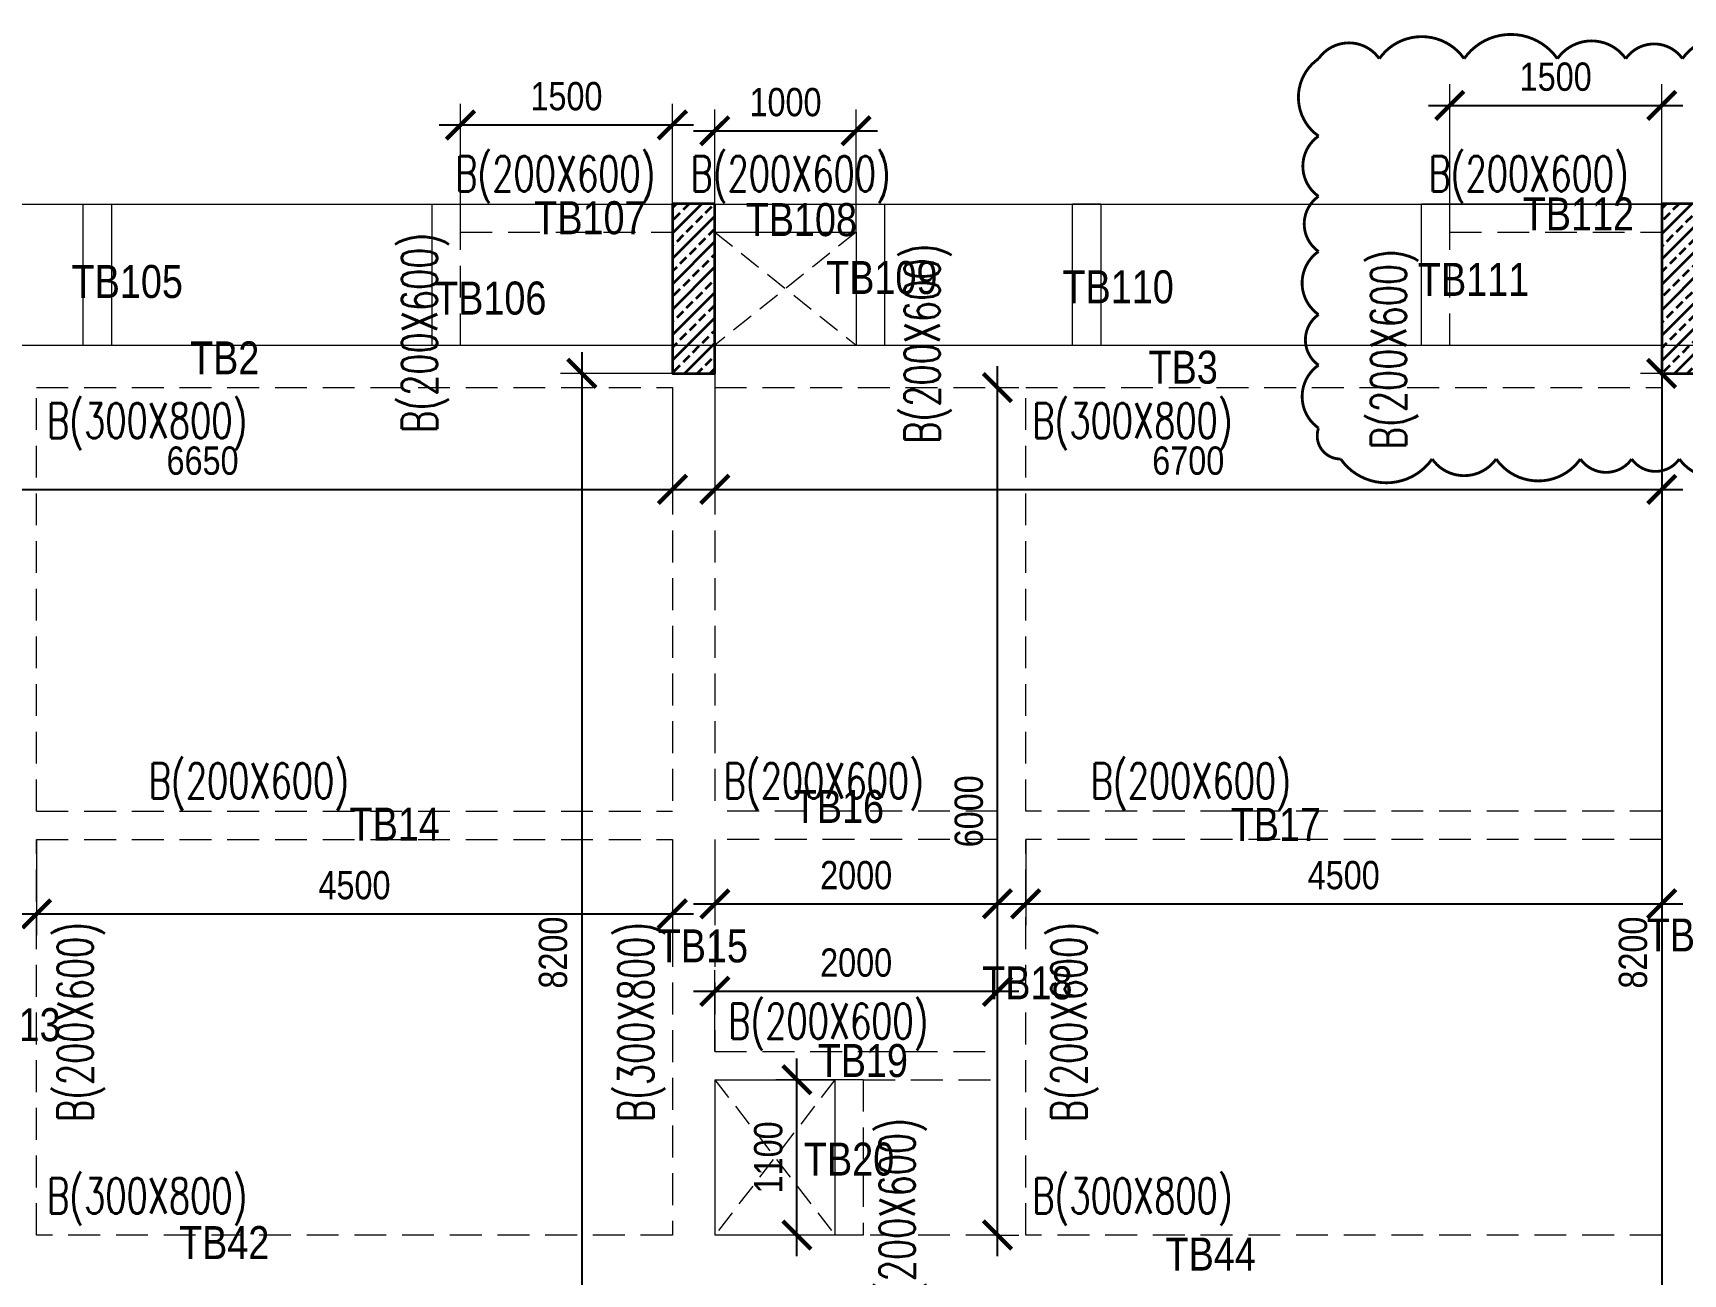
# Model space of a CAD drawing. Header units: millimetres. Extents: x -22 to 58002, y -26 to 25936.
# Drawn here: x 14567 to 26243, y 16105 to 24890 of the extents above; entities that cross this region are included whole.
import ezdxf

# ---------------------------------------------------------------- set-up
doc = ezdxf.new("R2010")
doc.units = ezdxf.units.MM
doc.linetypes.add('DASHED', pattern=[0.75, 0.5, -0.25])
doc.linetypes.add('HIDDEN', pattern=[9.525, 6.35, -3.175])
doc.layers.get('Defpoints').update_dxf_attribs({"color": 1})
for name, color, linetype, lineweight in [('S-BEAM-IDEN', 2, 'Continuous', 9), ('S-COL HATCH', 8, 'Continuous', 35), ('S-COLS', 6, 'Continuous', 35), ('S_FRAMES', 4, 'Continuous', 9), ('STR-CUTOUT', 1, 'Continuous', 13)]:
    doc.layers.add(name, color=color, linetype=linetype, lineweight=lineweight)
doc.styles.add('Dim.s & Anno.(Misc.)', font='ARIALN.TTF')
doc.styles.add('ROMANS', font='romans.shx', dxfattribs={"width": 0.75})
doc.dimstyles.new('A-GFC-100', dxfattribs={"dimscale": 100, "dimtxt": 2, "dimasz": 2, "dimexe": 1.5, "dimexo": 0, "dimgap": 1, "dimtad": 1, "dimdec": 0, "dimdsep": 46, "dimtxsty": 'Dim.s & Anno.(Misc.)', "dimblk": 'ARCHTICK', "dimcen": 0, "dimdle": 1.5, "dimclrd": 256, "dimclre": 8, "dimclrt": 6, "dimazin": 2, "dimtfac": 1, "dimtdec": 0, "dimtix": 1, "dimtmove": 2, "dimatfit": 3, "dimfxl": 1, "dimtolj": 1, "dimlwd": -1, "dimlwe": 9, "dimarcsym": 0})
pattern_1 = [(45, (-612703.72, 120513.6), (-89.80256, 89.80256), []), (45, (-612613.92, 120513.6), (-89.80256, 89.80256), [63.5, -31.75])]

# ---------------------------------------------------------------- blocks, each defined once
blk = doc.blocks.new('COLUMNS_TER')
at = {"layer": 'S-COL HATCH'}
h = blk.add_hatch(dxfattribs=at)
h.set_pattern_fill('ANSI33', color=8, scale=20)
h.set_pattern_definition(pattern_1)
h.paths.add_polyline_path([(14100, 0), (13800, 0), (13800, -1200), (14100, -1200)])
h = blk.add_hatch(dxfattribs=at)
h.set_pattern_fill('ANSI33', color=8, scale=20)
h.set_pattern_definition(pattern_1)
h.paths.add_polyline_path([(21100, 0), (20800, 0), (20800, -1200), (21100, -1200)])
at = {"layer": 'S-COLS'}
for points in [[(14100, 0), (13800, 0), (13800, -1200), (14100, -1200)], [(21100, 0), (20800, 0), (20800, -1200), (21100, -1200)]]:
    blk.add_lwpolyline(points, close=True, dxfattribs=at)
blk = doc.blocks.new('_ArchTick')
at = {"color": 0, "linetype": 'ByBlock', "const_width": 0.15}
blk.add_lwpolyline([(-0.5, -0.5), (0.5, 0.5)], dxfattribs=at)
blk = doc.blocks.new('*D144')
at = {"color": 8, "lineweight": 9, "transparency": 16777216}
for p, q in [((12442, 22380), (12442, 21509)), ((19092, 22380), (19092, 21509))]:
    blk.add_line(p, q, dxfattribs=at)
at = {"transparency": 16777216}
blk.add_line((12292, 21659), (19242, 21659), dxfattribs=at)
at = {"layer": 'Defpoints', "color": 0, "transparency": 16777216}
for p in [(12442, 22380), (19092, 22380), (19092, 21659)]:
    blk.add_point(p, dxfattribs=at)
at = {"transparency": 16777216, "xscale": 200, "yscale": 200, "zscale": 200, "rotation": 180}
blk.add_blockref('_ArchTick', (12442, 21659), dxfattribs=at)
at = {"transparency": 16777216, "xscale": 200, "yscale": 200, "zscale": 200}
blk.add_blockref('_ArchTick', (19092, 21659), dxfattribs=at)
at = {"color": 6, "transparency": 16777216, "insert": (15767, 21861), "char_height": 200, "attachment_point": 5, "style": 'Dim.s & Anno.(Misc.)'}
blk.add_mtext('\\A1;6650', dxfattribs=at)
blk = doc.blocks.new('*D145')
at = {"color": 8, "lineweight": 9, "transparency": 16777216}
for p, q in [((19392, 22679), (19392, 21509)), ((26092, 22480), (26092, 21509))]:
    blk.add_line(p, q, dxfattribs=at)
at = {"transparency": 16777216}
blk.add_line((19242, 21659), (26242, 21659), dxfattribs=at)
at = {"layer": 'Defpoints', "color": 0, "transparency": 16777216}
for p in [(19392, 22679), (26092, 22480), (26092, 21659)]:
    blk.add_point(p, dxfattribs=at)
at = {"transparency": 16777216, "xscale": 200, "yscale": 200, "zscale": 200, "rotation": 180}
blk.add_blockref('_ArchTick', (19392, 21659), dxfattribs=at)
at = {"transparency": 16777216, "xscale": 200, "yscale": 200, "zscale": 200}
blk.add_blockref('_ArchTick', (26092, 21659), dxfattribs=at)
at = {"color": 6, "transparency": 16777216, "insert": (22742, 21861), "char_height": 200, "attachment_point": 5, "style": 'Dim.s & Anno.(Misc.)'}
blk.add_mtext('\\A1;6700', dxfattribs=at)
blk = doc.blocks.new('*D155')
at = {"color": 8, "lineweight": 9, "transparency": 16777216}
for p, q in [((14592, 19181), (14592, 18504)), ((19092, 19180), (19092, 18504))]:
    blk.add_line(p, q, dxfattribs=at)
at = {"transparency": 16777216}
blk.add_line((14442, 18654), (19242, 18654), dxfattribs=at)
at = {"layer": 'Defpoints', "color": 0, "transparency": 16777216}
for p in [(14592, 19181), (19092, 19180), (19092, 18654)]:
    blk.add_point(p, dxfattribs=at)
at = {"transparency": 16777216, "xscale": 200, "yscale": 200, "zscale": 200, "rotation": 180}
blk.add_blockref('_ArchTick', (14592, 18654), dxfattribs=at)
at = {"transparency": 16777216, "xscale": 200, "yscale": 200, "zscale": 200}
blk.add_blockref('_ArchTick', (19092, 18654), dxfattribs=at)
at = {"color": 6, "transparency": 16777216, "insert": (16842, 18856), "char_height": 200, "attachment_point": 5, "style": 'Dim.s & Anno.(Misc.)'}
blk.add_mtext('\\A1;4500', dxfattribs=at)
blk = doc.blocks.new('*D156')
at = {"color": 8, "lineweight": 9, "transparency": 16777216}
for p, q in [((19392, 19180), (19392, 18575)), ((21392, 19180), (21392, 18575))]:
    blk.add_line(p, q, dxfattribs=at)
at = {"transparency": 16777216}
blk.add_line((19242, 18725), (21542, 18725), dxfattribs=at)
at = {"layer": 'Defpoints', "color": 0, "transparency": 16777216}
for p in [(19392, 19180), (21392, 19180), (21392, 18725)]:
    blk.add_point(p, dxfattribs=at)
at = {"transparency": 16777216, "xscale": 200, "yscale": 200, "zscale": 200, "rotation": 180}
blk.add_blockref('_ArchTick', (19392, 18725), dxfattribs=at)
at = {"transparency": 16777216, "xscale": 200, "yscale": 200, "zscale": 200}
blk.add_blockref('_ArchTick', (21392, 18725), dxfattribs=at)
at = {"color": 6, "transparency": 16777216, "insert": (20392, 18927), "char_height": 200, "attachment_point": 5, "style": 'Dim.s & Anno.(Misc.)'}
blk.add_mtext('\\A1;2000', dxfattribs=at)
blk = doc.blocks.new('*D157')
at = {"color": 8, "lineweight": 9, "transparency": 16777216}
for p, q in [((21592, 19180), (21592, 18575)), ((26092, 19180), (26092, 18575))]:
    blk.add_line(p, q, dxfattribs=at)
at = {"transparency": 16777216}
blk.add_line((21442, 18725), (26242, 18725), dxfattribs=at)
at = {"layer": 'Defpoints', "color": 0, "transparency": 16777216}
for p in [(21592, 19180), (26092, 19180), (26092, 18725)]:
    blk.add_point(p, dxfattribs=at)
at = {"transparency": 16777216, "xscale": 200, "yscale": 200, "zscale": 200, "rotation": 180}
blk.add_blockref('_ArchTick', (21592, 18725), dxfattribs=at)
at = {"transparency": 16777216, "xscale": 200, "yscale": 200, "zscale": 200}
blk.add_blockref('_ArchTick', (26092, 18725), dxfattribs=at)
at = {"color": 6, "transparency": 16777216, "insert": (23842, 18927), "char_height": 200, "attachment_point": 5, "style": 'Dim.s & Anno.(Misc.)'}
blk.add_mtext('\\A1;4500', dxfattribs=at)
blk = doc.blocks.new('*D181')
at = {"transparency": 16777216}
blk.add_line((18450, 22630), (18450, 14130), dxfattribs=at)
at = {"color": 8, "lineweight": 9, "transparency": 16777216}
for p, q in [((19092, 22480), (18300, 22480)), ((19193, 14280), (18300, 14280))]:
    blk.add_line(p, q, dxfattribs=at)
at = {"layer": 'Defpoints', "color": 0, "transparency": 16777216}
for p in [(19092, 22480), (18450, 14280), (19193, 14280)]:
    blk.add_point(p, dxfattribs=at)
at = {"transparency": 16777216, "xscale": 200, "yscale": 200, "zscale": 200}
for p, rotation in [((18450, 22480), 90), ((18450, 14280), 270)]:
    blk.add_blockref('_ArchTick', p, dxfattribs=dict(at, rotation=rotation))
at = {"color": 6, "transparency": 16777216, "insert": (18248, 18380), "char_height": 200, "attachment_point": 5, "rotation": 90, "style": 'Dim.s & Anno.(Misc.)'}
blk.add_mtext('\\A1;8200', dxfattribs=at)
blk = doc.blocks.new('*D182')
at = {"transparency": 16777216}
blk.add_line((21392, 16230), (21392, 22530), dxfattribs=at)
at = {"color": 8, "lineweight": 9, "transparency": 16777216}
for p, q in [((21392, 22380), (21542, 22380)), ((21392, 16380), (21542, 16380))]:
    blk.add_line(p, q, dxfattribs=at)
at = {"layer": 'Defpoints', "color": 0, "transparency": 16777216}
for p in [(21392, 22380), (21392, 22380), (21392, 16380)]:
    blk.add_point(p, dxfattribs=at)
at = {"transparency": 16777216, "xscale": 200, "yscale": 200, "zscale": 200}
for p, rotation in [((21392, 22380), 90), ((21392, 16380), 270)]:
    blk.add_blockref('_ArchTick', p, dxfattribs=dict(at, rotation=rotation))
at = {"color": 6, "transparency": 16777216, "insert": (21190, 19380), "char_height": 200, "attachment_point": 5, "rotation": 90, "style": 'Dim.s & Anno.(Misc.)'}
blk.add_mtext('\\A1;6000', dxfattribs=at)
blk = doc.blocks.new('*D183')
at = {"transparency": 16777216}
blk.add_line((26092, 22630), (26092, 14130), dxfattribs=at)
at = {"color": 8, "lineweight": 9, "transparency": 16777216}
for p, q in [((26092, 22480), (25942, 22480)), ((26092, 14280), (26242, 14280))]:
    blk.add_line(p, q, dxfattribs=at)
at = {"layer": 'Defpoints', "color": 0, "transparency": 16777216}
for p in [(26092, 22480), (26092, 14280), (26092, 14280)]:
    blk.add_point(p, dxfattribs=at)
at = {"transparency": 16777216, "xscale": 200, "yscale": 200, "zscale": 200}
for p, rotation in [((26092, 22480), 90), ((26092, 14280), 270)]:
    blk.add_blockref('_ArchTick', p, dxfattribs=dict(at, rotation=rotation))
at = {"color": 6, "transparency": 16777216, "insert": (25890, 18380), "char_height": 200, "attachment_point": 5, "rotation": 90, "style": 'Dim.s & Anno.(Misc.)'}
blk.add_mtext('\\A1;8200', dxfattribs=at)
blk = doc.blocks.new('*D184')
at = {"color": 8, "lineweight": 9, "transparency": 16777216}
for p, q in [((19392, 17680), (19392, 18256)), ((21392, 17680), (21392, 18256))]:
    blk.add_line(p, q, dxfattribs=at)
at = {"transparency": 16777216}
blk.add_line((19242, 18106), (21542, 18106), dxfattribs=at)
at = {"layer": 'Defpoints', "color": 0, "transparency": 16777216}
for p in [(21392, 18106), (19392, 17680), (21392, 17680)]:
    blk.add_point(p, dxfattribs=at)
at = {"transparency": 16777216, "xscale": 200, "yscale": 200, "zscale": 200, "rotation": 180}
blk.add_blockref('_ArchTick', (19392, 18106), dxfattribs=at)
at = {"transparency": 16777216, "xscale": 200, "yscale": 200, "zscale": 200}
blk.add_blockref('_ArchTick', (21392, 18106), dxfattribs=at)
at = {"color": 6, "transparency": 16777216, "insert": (20392, 18308), "char_height": 200, "attachment_point": 5, "style": 'Dim.s & Anno.(Misc.)'}
blk.add_mtext('\\A1;2000', dxfattribs=at)
blk = doc.blocks.new('*D185')
at = {"transparency": 16777216}
blk.add_line((19973, 16230), (19973, 17630), dxfattribs=at)
at = {"color": 8, "lineweight": 9, "transparency": 16777216}
for p, q in [((20442, 17480), (19823, 17480)), ((20442, 16380), (19823, 16380))]:
    blk.add_line(p, q, dxfattribs=at)
at = {"layer": 'Defpoints', "color": 0, "transparency": 16777216}
for p in [(19973, 17480), (20442, 17480), (20442, 16380)]:
    blk.add_point(p, dxfattribs=at)
at = {"transparency": 16777216, "xscale": 200, "yscale": 200, "zscale": 200}
for p, rotation in [((19973, 17480), 90), ((19973, 16380), 270)]:
    blk.add_blockref('_ArchTick', p, dxfattribs=dict(at, rotation=rotation))
at = {"color": 6, "transparency": 16777216, "insert": (19771, 16930), "char_height": 200, "attachment_point": 5, "rotation": 90, "style": 'Dim.s & Anno.(Misc.)'}
blk.add_mtext('\\A1;1100', dxfattribs=at)
blk = doc.blocks.new('*D276')
at = {"transparency": 16777216}
blk.add_line((30044, 23828), (30044, 22530), dxfattribs=at)
at = {"color": 8, "lineweight": 9, "transparency": 16777216}
for p, q in [((7292, 23678), (30194, 23678)), ((7293, 22680), (30194, 22680))]:
    blk.add_line(p, q, dxfattribs=at)
at = {"layer": 'Defpoints', "color": 0, "transparency": 16777216}
for p in [(7292, 23678), (7293, 22680), (30044, 22680)]:
    blk.add_point(p, dxfattribs=at)
at = {"transparency": 16777216, "xscale": 200, "yscale": 200, "zscale": 200}
for p, rotation in [((30044, 23678), 90), ((30044, 22680), 270)]:
    blk.add_blockref('_ArchTick', p, dxfattribs=dict(at, rotation=rotation))
at = {"color": 6, "transparency": 16777216, "insert": (29842, 23179), "char_height": 200, "attachment_point": 5, "rotation": 90, "style": 'Dim.s & Anno.(Misc.)'}
blk.add_mtext('\\A1;998', dxfattribs=at)
blk = doc.blocks.new('*D200')
at = {"color": 8, "lineweight": 9, "transparency": 16777216}
for p, q in [((17592, 23479), (17592, 24389)), ((19092, 23479), (19092, 24389))]:
    blk.add_line(p, q, dxfattribs=at)
at = {"transparency": 16777216}
blk.add_line((17442, 24239), (19242, 24239), dxfattribs=at)
at = {"layer": 'Defpoints', "color": 0, "transparency": 16777216}
for p in [(19092, 24239), (17592, 23479), (19092, 23479)]:
    blk.add_point(p, dxfattribs=at)
at = {"transparency": 16777216, "xscale": 200, "yscale": 200, "zscale": 200, "rotation": 180}
blk.add_blockref('_ArchTick', (17592, 24239), dxfattribs=at)
at = {"transparency": 16777216, "xscale": 200, "yscale": 200, "zscale": 200}
blk.add_blockref('_ArchTick', (19092, 24239), dxfattribs=at)
at = {"color": 6, "transparency": 16777216, "insert": (18342, 24441), "char_height": 200, "attachment_point": 5, "style": 'Dim.s & Anno.(Misc.)'}
blk.add_mtext('\\A1;1500', dxfattribs=at)
blk = doc.blocks.new('*D201')
at = {"color": 8, "lineweight": 9, "transparency": 16777216}
for p, q in [((19392, 23479), (19392, 24347)), ((20392, 23479), (20392, 24347))]:
    blk.add_line(p, q, dxfattribs=at)
at = {"transparency": 16777216}
blk.add_line((19242, 24197), (20542, 24197), dxfattribs=at)
at = {"layer": 'Defpoints', "color": 0, "transparency": 16777216}
for p in [(20392, 24197), (19392, 23479), (20392, 23479)]:
    blk.add_point(p, dxfattribs=at)
at = {"transparency": 16777216, "xscale": 200, "yscale": 200, "zscale": 200, "rotation": 180}
blk.add_blockref('_ArchTick', (19392, 24197), dxfattribs=at)
at = {"transparency": 16777216, "xscale": 200, "yscale": 200, "zscale": 200}
blk.add_blockref('_ArchTick', (20392, 24197), dxfattribs=at)
at = {"color": 6, "transparency": 16777216, "insert": (19892, 24399), "char_height": 200, "attachment_point": 5, "style": 'Dim.s & Anno.(Misc.)'}
blk.add_mtext('\\A1;1000', dxfattribs=at)
blk = doc.blocks.new('*D202')
at = {"color": 8, "lineweight": 9, "transparency": 16777216}
for p, q in [((24592, 23479), (24592, 24527)), ((26092, 23479), (26092, 24527))]:
    blk.add_line(p, q, dxfattribs=at)
at = {"transparency": 16777216}
blk.add_line((24442, 24377), (26242, 24377), dxfattribs=at)
at = {"layer": 'Defpoints', "color": 0, "transparency": 16777216}
for p in [(26092, 24377), (24592, 23479), (26092, 23479)]:
    blk.add_point(p, dxfattribs=at)
at = {"transparency": 16777216, "xscale": 200, "yscale": 200, "zscale": 200, "rotation": 180}
blk.add_blockref('_ArchTick', (24592, 24377), dxfattribs=at)
at = {"transparency": 16777216, "xscale": 200, "yscale": 200, "zscale": 200}
blk.add_blockref('_ArchTick', (26092, 24377), dxfattribs=at)
at = {"color": 6, "transparency": 16777216, "insert": (25342, 24579), "char_height": 200, "attachment_point": 5, "style": 'Dim.s & Anno.(Misc.)'}
blk.add_mtext('\\A1;1500', dxfattribs=at)

msp = doc.modelspace()

# ---------------------------------------------------------------- linework, layer by layer
at = {"const_width": 20}
msp.add_lwpolyline([(26822.5, 24707.6, 0.5205671), (26238.9, 24707.6, 0.5205671), (25837.8, 24707.6, 0.5205671), (25354, 24707.6, 0.5205671), (24694, 24707.6, 0.5205671), (24093.8, 24707.6, 0.5205671), (23663.9, 24707.6, 0.5205671), (23663.9, 24159.9, 0.5205671), (23663.9, 23733.2, 0.5205671), (23663.9, 23343.1, 0.5205671), (23663.9, 22896.1, 0.5205671), (23663.9, 22538.5, 0.5205671), (23663.9, 22092.7, 0.5205671), (23820.3, 21873.8, 0.5205671), (24467.6, 21873.8, 0.5205671), (24920.4, 21873.8, 0.5205671), (25516.8, 21873.8, 0.5205671), (25880, 21873.8, 0.5205671), (26217.3, 21873.8, 0.5205671), (26706, 21873.8, 0.5205671)], format="xyb", dxfattribs=at)
at = {"layer": 'S_FRAMES'}
for p, q in [((19392.1, 23679.2), (19392.1, 23679.2)), ((19392.1, 23479.2), (19392.1, 22679.9)), ((13592.1, 22679.9), (17492.1, 22679.9)), ((19392.1, 22679.9), (20392.1, 22679.9)), ((20592.1, 22679.9), (24392.1, 22679.9)), ((19392.1, 17480), (19392.1, 16380)), ((19392.1, 17480), (20242.1, 17480)), ((20242.1, 17480), (20242.1, 16380)), ((20242.1, 16380), (19392.1, 16380))]:
    msp.add_line(p, q, dxfattribs=at)
at = {"layer": 'S_FRAMES', "linetype": 'DASHED', "ltscale": 450}
for p, q in [((19092.1, 23479.2), (19092.1, 22679.9)), ((26092.1, 23479.2), (26092.1, 22679.9)), ((17692.1, 22679.9), (19092.1, 22679.9)), ((24592.1, 22679.9), (26092.1, 22679.9)), ((14592.2, 22379.9), (19092.1, 22379.9)), ((14592.2, 19380), (14592.2, 22379.9)), ((19092.1, 22379.9), (19092.1, 19380)), ((19392.1, 22379.9), (19392.1, 19380)), ((19392.1, 22379.9), (21392.1, 22379.9)), ((21392.1, 19380), (21392.1, 22379.9)), ((21592.1, 22379.9), (26092.1, 22379.9)), ((21592.1, 19380), (21592.1, 22379.9)), ((26092.1, 22379.9), (26092.1, 19380)), ((14592.2, 19380), (19092.1, 19380)), ((21392.1, 19380), (19392.1, 19380)), ((26092.1, 19380), (21592.1, 19380)), ((14592.2, 16380), (14592.2, 19181.1)), ((14592.2, 19180), (19092.1, 19180)), ((19092.1, 19180), (19092.1, 16380)), ((19392.1, 19180), (19392.1, 17680)), ((21392.1, 19180), (19392.1, 19180)), ((21392.1, 17680), (21392.1, 19180)), ((26092.1, 19180), (21592.1, 19180)), ((21592.1, 16380), (21592.1, 19180)), ((26092.1, 19180), (26092.1, 16380)), ((19392.1, 17680), (21392.1, 17680)), ((20442.1, 17480), (20442.1, 16380)), ((20442.1, 17480), (21392.1, 17480)), ((21392.1, 16380), (21392.1, 17480)), ((19092.1, 16380), (14592.2, 16380)), ((21392.1, 16380), (20442.1, 16380)), ((26092.1, 16380), (21592.1, 16380))]:
    msp.add_line(p, q, dxfattribs=at)
at = {"layer": 'S_FRAMES'}
for points in [[(14923.2, 22676.7), (14923.2, 23676.8), (15123.2, 23676.8), (15123.2, 22676.7)], [(17392.1, 22676.1), (17392.1, 23675.4), (20592.1, 23679.2), (20592.1, 22679.9)], [(21923.1, 22679.9), (21923.1, 23680.1), (22123.1, 23680.1), (22123.1, 22680)], [(24392.1, 22679.9), (24392.1, 23679.2), (26392.1, 23679.2), (26392.1, 22679.9)], [(19392.1, 23479.2), (20392.1, 23479.2), (20392.1, 22679.9)]]:
    msp.add_lwpolyline(points, dxfattribs=at)
at = {"layer": 'S_FRAMES', "linetype": 'DASHED', "ltscale": 450}
for points in [[(17592.1, 22679.9), (17592.1, 23479.2), (19092.1, 23479.2)], [(24592.1, 22679.9), (24592.1, 23479.2), (26092.1, 23479.2)]]:
    msp.add_lwpolyline(points, dxfattribs=at)
at = {"layer": 'STR-CUTOUT', "color": 1, "linetype": 'HIDDEN', "ltscale": 25}
for p, q in [((19392.2, 23479.2), (20392.1, 22678.9)), ((20392.1, 23479.2), (19392.2, 22678.9)), ((20242.1, 17480), (19392.1, 16380)), ((19392.1, 17480), (20242.1, 16380))]:
    msp.add_line(p, q, dxfattribs=at)

# ---------------------------------------------------------------- block references
msp.add_blockref('COLUMNS_TER', (5292.1, 23680.2))

# ---------------------------------------------------------------- texts
at = {"style": 'Dim.s & Anno.(Misc.)'}
for s, p in [('TB107', (18114.1, 23465.1)), ('TB112', (25108.5, 23491.6)), ('TB108', (19610.1, 23451.9)), ('TB105', (14840.3, 23013.8)), ('TB109', (20179.4, 23041.8)), ('TB111', (24367.2, 23028.6)), ('TB106', (17412.4, 22896.3)), ('TB110', (21851.8, 22975.7)), ('TB2', (15678.1, 22473)), ('TB3', (22460.8, 22406.9)), ('TB16', (19950.1, 19297.6)), ('TB14', (16807.5, 19172.6)), ('TB17', (23042.2, 19170.6)), ('TB21', (25986, 18387.7)), ('TB15', (18987.5, 18310.6)), ('TB18', (21284, 18049.2)), ('TB13', (14123.3, 17753)), ('TB19', (20119.6, 17498.9)), ('TB20', (20022.2, 16801.5)), ('TB42', (15600.3, 16210.1)), ('TB44', (22581.5, 16129.2))]:
    msp.add_text(s, height=233.43, dxfattribs=at).set_placement(p)
at = {"layer": 'S-BEAM-IDEN', "color": 1, "style": 'ROMANS', "width": 0.7}
for p in [(17554.5, 23768.6), (19219.8, 23768.6), (24441.5, 23768.6), (15386.1, 19470.2), (19454.1, 19470.2), (22051.3, 19470.2), (19486.3, 17769.4)]:
    msp.add_text('B(200X600)', height=250, dxfattribs=at).set_placement(p)
for p in [(17426.7, 22058.1), (20982.9, 21981), (24284.3, 21942.5), (14991.2, 17179.6), (22022.2, 17179.6), (20807.3, 15790.8)]:
    msp.add_text('B(200X600)', height=250, rotation=90, dxfattribs=at).set_placement(p)
at = {"layer": 'S-BEAM-IDEN', "color": 3, "style": 'ROMANS', "width": 0.7}
for p in [(14666.6, 22020.2), (21638.3, 22020.2), (14666.6, 16532.3), (21638.3, 16532.3)]:
    msp.add_text('B(300X800)', height=250, dxfattribs=at).set_placement(p)
msp.add_text('B(300X800)', height=250, rotation=90, dxfattribs=at).set_placement((18958.3, 17179.6))

# ---------------------------------------------------------------- dimensions: what is measured, and where the dimension line sits
for base, p1, p2, picture, middle in [((26092.1, 24376.8), (24592.1, 23479.2), (26092.1, 23479.2), '*D202', (25342.1, 24579)), ((19092.1, 24239.2), (17592.1, 23479.2), (19092.1, 23479.2), '*D200', (18342.1, 24441.3)), ((20392.1, 24197.3), (19392.1, 23479.2), (20392.1, 23479.2), '*D201', (19892.1, 24399.4)), ((26092.1, 21658.8), (19392.2, 22678.9), (26092.1, 22480.3), '*D145', (22742.1, 21861)), ((19092.1, 21658.7), (12442.1, 22379.9), (19092.1, 22379.9), '*D144', (15767.1, 21860.9)), ((19092.1, 18653.9), (14592.2, 19181.1), (19092.1, 19180), '*D155', (16842.1, 18856)), ((21392.1, 18725.4), (19392.1, 19180), (21392.1, 19180), '*D156', (20392.1, 18927.5)), ((26092.1, 18725.4), (21592.1, 19180), (26092.1, 19180), '*D157', (23842.1, 18927.5)), ((21392.1, 18105.9), (19392.1, 17680), (21392.1, 17680), '*D184', (20392.1, 18308.1))]:
    dim = msp.add_linear_dim(base=base, p1=p1, p2=p2, dimstyle='A-GFC-100')
    dim.commit()
    dim.dimension.update_dxf_attribs({"geometry": picture, "text_midpoint": middle})
for base, p1, p2, picture, middle in [((30044, 22679.9), (7292.2, 23677.7), (7292.7, 22679.9), '*D276', (29841.9, 23178.8)), ((18450.2, 14280), (19092.1, 22480.3), (19193, 14280), '*D181', (18248.1, 18380.2)), ((26092.1, 14280), (26092.1, 22480.3), (26092, 14280), '*D183', (25890, 18380.2)), ((21392.1, 22379.9), (21392.1, 16380), (21392.1, 22379.9), '*D182', (21190, 19380)), ((19972.7, 17480), (20442.1, 16380), (20442.1, 17480), '*D185', (19770.6, 16930))]:
    dim = msp.add_linear_dim(base=base, p1=p1, p2=p2, angle=90, dimstyle='A-GFC-100')
    dim.commit()
    dim.dimension.update_dxf_attribs({"geometry": picture, "text_midpoint": middle})

doc.saveas('drawing.dxf')
